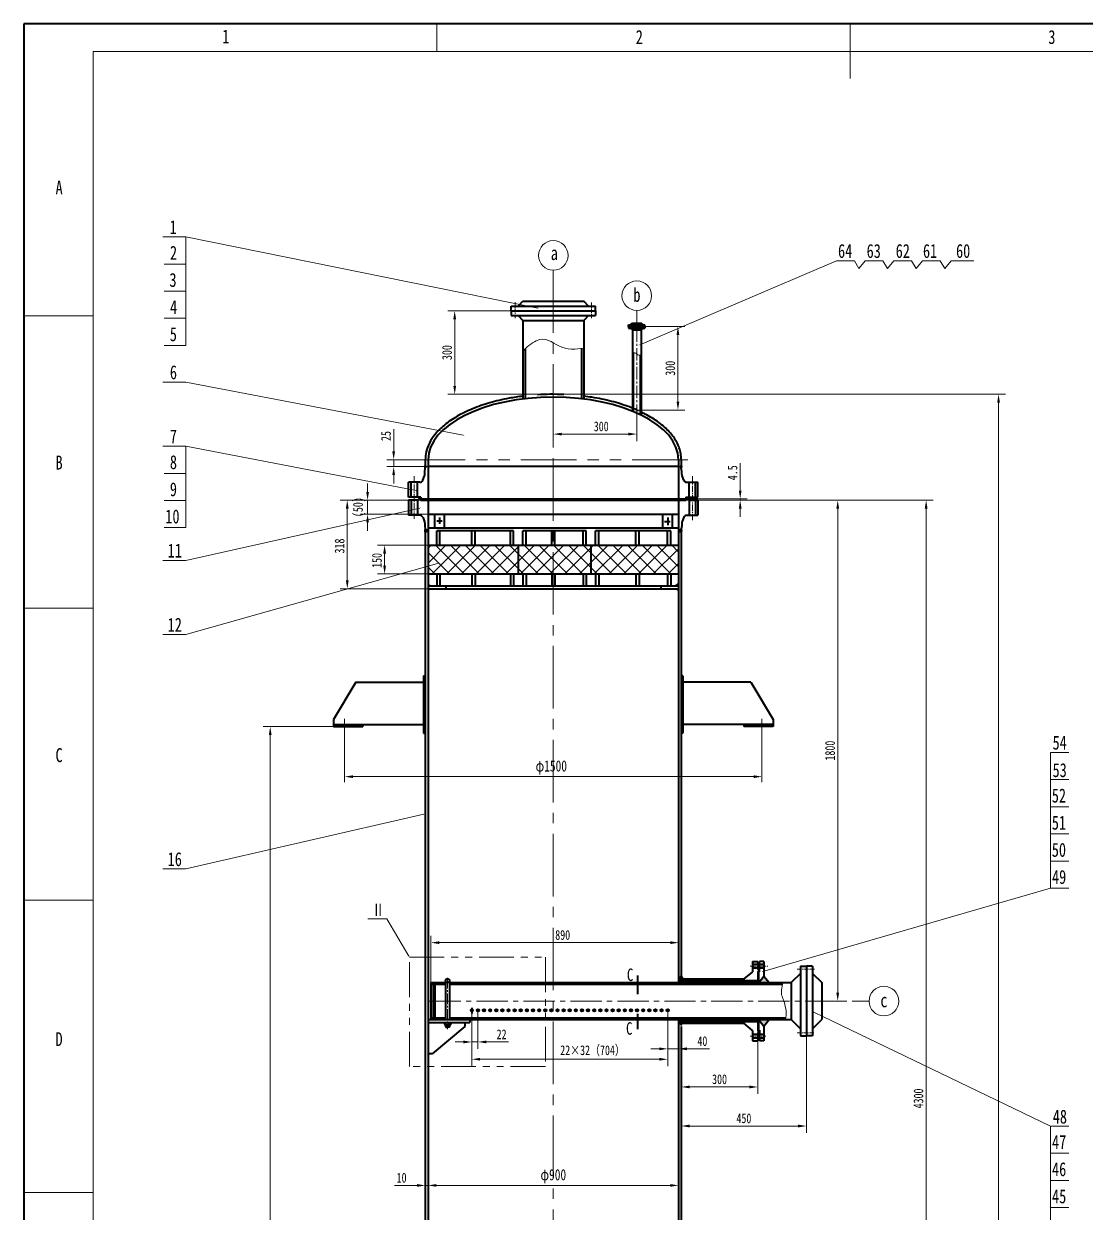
# Model space of a CAD drawing. Header units: millimetres. Extents: x -55641 to 52612, y -23263 to -5715.
# Drawn here: x 49301.5 to 49683, y -6142 to -5714.9 of the extents above; entities that cross this region are included whole.
import ezdxf

# ---------------------------------------------------------------- set-up
doc = ezdxf.new("R2010")
doc.units = ezdxf.units.MM
doc.header["$MEASUREMENT"] = 0
doc.linetypes.add('CENTER2', pattern=[1.125, 0.75, -0.125, 0.125, -0.125])
doc.linetypes.add('PHANTOMX2', pattern=[5, 2.5, -0.5, 0.5, -0.5, 0.5, -0.5])
for name, color, linetype, lineweight in [('中心线', 3, 'CENTER2', 18), ('双点划线', 3, 'PHANTOMX2', 18), ('图层1', 1, 'Continuous', 20), ('抛面线', 1, 'Continuous', 18), ('标注尺寸线', 1, 'Continuous', 18), ('粗实线', 7, 'Continuous', 35), ('细实线', 1, 'Continuous', 18)]:
    doc.layers.add(name, color=color, linetype=linetype, lineweight=lineweight)
doc.styles.add('模板字体', font='SIMFANG.TTF', dxfattribs={"width": 0.75})

msp = doc.modelspace()

# ---------------------------------------------------------------- hatches: boundary and pattern name
at = {"layer": '抛面线'}
for points in [[(49445.79, -5874.66), (49446.59, -5874.2), (49446.79, -5874.2), (49446.79, -5874), (49446.59, -5874), (49445.79, -5873.54, 0.295597)], [(49537.79, -5874.66), (49536.99, -5874.2), (49536.79, -5874.2), (49536.79, -5874), (49536.99, -5874), (49537.79, -5873.54, -0.295597)], [(49445.79, -5896.59), (49446.59, -5897.05), (49446.79, -5897.05), (49446.79, -5897.25), (49446.59, -5897.25), (49445.79, -5897.71, -0.295597)], [(49537.79, -5896.59), (49536.99, -5897.05), (49536.79, -5897.05), (49536.79, -5897.25), (49536.99, -5897.25), (49537.79, -5897.71, 0.295597)], [(49537.79, -6057.05), (49536.99, -6058), (49536.79, -6058), (49536.79, -6058.2), (49538.47, -6058.2)], [(49537.79, -6075.25), (49536.99, -6074.3), (49536.79, -6074.3), (49536.79, -6074.1), (49538.47, -6074.1)]]:
    msp.add_hatch(color=7, dxfattribs=at).paths.add_polyline_path(points)
h = msp.add_hatch(color=7, dxfattribs=at)
h.paths.add_polyline_path([(49446.79, -5917.95), (49446.79, -5918.52), (49447.64, -5917.95)])
h.paths.add_polyline_path([(49446.79, -5916.34), (49446.79, -5916.95), (49447.72, -5916.95)])
h = msp.add_hatch(color=7, dxfattribs=at)
h.paths.add_polyline_path([(49536.79, -5917.95), (49535.41, -5917.95), (49536.79, -5918.76)])
h.paths.add_polyline_path([(49535.46, -5916.95), (49536.79, -5916.95), (49536.79, -5915.91)])
h = msp.add_hatch(color=7, dxfattribs=at)
h.paths.add_polyline_path([(49448.59, -6060.1), (49448.2, -6060.1), (49448.59, -6060.54)])
h.paths.add_polyline_path([(49448.59, -6071.71), (49448.2, -6072.2), (49448.59, -6072.2)])
h = msp.add_hatch(color=7, dxfattribs=at)
h.paths.add_polyline_path([(49567.5, -6057.19), (49565.73, -6059.3), (49565.53, -6059.3), (49565.53, -6059.5), (49569.39, -6059.5)])
h.paths.add_polyline_path([(49569.39, -6072.8), (49565.53, -6072.8), (49565.53, -6073), (49565.73, -6073), (49567.5, -6075.11)])

# ---------------------------------------------------------------- linework, layer by layer
at = {"layer": '中心线', "color": 7, "ltscale": 30}
msp.add_line((49491.79, -5803.52), (49491.79, -7039.49), dxfattribs=at)
at = {"layer": '中心线', "color": 7, "ltscale": 2}
for p, q in [((49478.07, -5814.98), (49478.07, -5820.7)), ((49505.51, -5815.13), (49505.51, -5820.7)), ((49579.47, -6054.7), (49585.77, -6054.7)), ((49562.55, -6078.73), (49568.21, -6078.73)), ((49579.47, -6077.6), (49585.66, -6077.6))]:
    msp.add_line(p, q, dxfattribs=at)
at = {"layer": '中心线', "color": 7, "ltscale": 6}
msp.add_line((49521.79, -5817.97), (49521.79, -5857.67), dxfattribs=at)
at = {"layer": '中心线', "color": 7}
for p, q in [((49519.25, -5822.95), (49519.25, -5824.5)), ((49524.33, -5822.93), (49524.33, -5824.5)), ((49416.79, -5964.69), (49416.79, -5968.85)), ((49416.79, -5965.18), (49416.79, -5968.68)), ((49566.79, -5964.69), (49566.79, -5968.85)), ((49566.79, -5965.18), (49566.79, -5968.68))]:
    msp.add_line(p, q, dxfattribs=at)
at = {"layer": '中心线', "color": 7, "ltscale": 3}
for p, q in [((49441.79, -5892.83), (49441.79, -5877.51)), ((49541.79, -5893.31), (49541.79, -5877.51)), ((49562.55, -6053.57), (49569.13, -6053.57))]:
    msp.add_line(p, q, dxfattribs=at)
at = {"layer": '中心线', "color": 7, "ltscale": 5}
msp.add_line((49453.79, -6057.83), (49453.79, -6076.27), dxfattribs=at)
at = {"layer": '中心线', "color": 7, "ltscale": 15}
for p, q in [((49447.32, -6066.15), (49605.29, -6066.15)), ((49462.49, -6068.91), (49462.49, -6070.11)), ((49464.69, -6068.91), (49464.69, -6070.11)), ((49466.89, -6068.91), (49466.89, -6070.11)), ((49469.09, -6068.91), (49469.09, -6070.11)), ((49471.29, -6068.91), (49471.29, -6070.11)), ((49473.49, -6068.91), (49473.49, -6070.11)), ((49475.69, -6068.91), (49475.69, -6070.11)), ((49477.89, -6068.91), (49477.89, -6070.11)), ((49480.09, -6068.91), (49480.09, -6070.11)), ((49482.29, -6068.91), (49482.29, -6070.11)), ((49484.49, -6068.91), (49484.49, -6070.11)), ((49486.69, -6068.91), (49486.69, -6070.11)), ((49488.89, -6068.91), (49488.89, -6070.11)), ((49491.09, -6068.91), (49491.09, -6070.11)), ((49493.29, -6068.91), (49493.29, -6070.11)), ((49495.49, -6068.91), (49495.49, -6070.11)), ((49497.69, -6068.91), (49497.69, -6070.11)), ((49499.89, -6068.91), (49499.89, -6070.11)), ((49502.09, -6068.91), (49502.09, -6070.11)), ((49504.29, -6068.91), (49504.29, -6070.11)), ((49506.49, -6068.91), (49506.49, -6070.11)), ((49508.69, -6068.91), (49508.69, -6070.11)), ((49510.89, -6068.91), (49510.89, -6070.11)), ((49513.09, -6068.91), (49513.09, -6070.11)), ((49515.29, -6068.91), (49515.29, -6070.11)), ((49517.49, -6068.91), (49517.49, -6070.11)), ((49519.69, -6068.91), (49519.69, -6070.11)), ((49521.89, -6068.91), (49521.89, -6070.11)), ((49524.09, -6068.91), (49524.09, -6070.11)), ((49526.29, -6068.91), (49526.29, -6070.11)), ((49528.49, -6068.91), (49528.49, -6070.11)), ((49530.69, -6068.91), (49530.69, -6070.11)), ((49532.89, -6068.91), (49532.89, -6070.11)), ((49461.91, -6069.51), (49463.1, -6069.51)), ((49464.11, -6069.51), (49465.3, -6069.51)), ((49466.31, -6069.51), (49467.5, -6069.51)), ((49468.51, -6069.51), (49469.7, -6069.51)), ((49470.71, -6069.51), (49471.9, -6069.51)), ((49472.91, -6069.51), (49474.1, -6069.51)), ((49475.11, -6069.51), (49476.3, -6069.51)), ((49477.31, -6069.51), (49478.5, -6069.51)), ((49479.51, -6069.51), (49480.7, -6069.51)), ((49481.71, -6069.51), (49482.9, -6069.51)), ((49483.91, -6069.51), (49485.1, -6069.51)), ((49486.11, -6069.51), (49487.3, -6069.51)), ((49488.31, -6069.51), (49489.5, -6069.51)), ((49490.51, -6069.51), (49491.7, -6069.51)), ((49492.71, -6069.51), (49493.9, -6069.51)), ((49494.91, -6069.51), (49496.1, -6069.51)), ((49497.11, -6069.51), (49498.3, -6069.51)), ((49499.31, -6069.51), (49500.5, -6069.51)), ((49501.51, -6069.51), (49502.7, -6069.51)), ((49503.71, -6069.51), (49504.9, -6069.51)), ((49505.91, -6069.51), (49507.1, -6069.51)), ((49508.11, -6069.51), (49509.3, -6069.51)), ((49510.31, -6069.51), (49511.5, -6069.51)), ((49512.51, -6069.51), (49513.7, -6069.51)), ((49514.71, -6069.51), (49515.9, -6069.51)), ((49516.91, -6069.51), (49518.1, -6069.51)), ((49519.11, -6069.51), (49520.3, -6069.51)), ((49521.31, -6069.51), (49522.5, -6069.51)), ((49523.51, -6069.51), (49524.7, -6069.51)), ((49525.71, -6069.51), (49526.9, -6069.51)), ((49527.91, -6069.51), (49529.1, -6069.51)), ((49530.11, -6069.51), (49531.3, -6069.51)), ((49532.31, -6069.51), (49533.5, -6069.51))]:
    msp.add_line(p, q, dxfattribs=at)
at = {"layer": '双点划线', "color": 7, "ltscale": 8}
msp.add_line((49540.13, -5871.6), (49442.75, -5871.6), dxfattribs=at)
at = {"layer": '双点划线', "color": 7, "ltscale": 5}
for p, q in [((49440.1, -6050.41), (49488.94, -6050.41)), ((49440.1, -6089.7), (49440.1, -6050.41)), ((49488.94, -6050.41), (49488.94, -6089.7)), ((49488.94, -6089.7), (49440.1, -6089.7))]:
    msp.add_line(p, q, dxfattribs=at)
at = {"layer": '抛面线', "color": 7, "ltscale": 5}
for p, q in [((49600, -5800.09), (49593.62, -5800.09)), ((49601.62, -5802.91), (49600, -5800.09)), ((49603.9, -5800.09), (49601.62, -5802.91)), ((49610.28, -5800.09), (49603.9, -5800.09)), ((49611.9, -5802.91), (49610.28, -5800.09)), ((49614.19, -5800.09), (49611.9, -5802.91)), ((49620.57, -5800.09), (49614.19, -5800.09)), ((49622.19, -5802.91), (49620.57, -5800.09)), ((49624.47, -5800.09), (49622.19, -5802.91)), ((49630.85, -5800.09), (49624.47, -5800.09)), ((49632.47, -5802.91), (49630.85, -5800.09)), ((49634.76, -5800.09), (49632.47, -5802.91)), ((49634.76, -5800.09), (49642.95, -5800.09)), ((49434.41, -5868.6), (49434.41, -5860.59)), ((49446.79, -5871.6), (49431.91, -5871.6)), ((49434.41, -5874.1), (49434.41, -5871.6)), ((49446.79, -5874.1), (49431.91, -5874.1)), ((49425.04, -5883.15), (49425.04, -5880.15)), ((49434.41, -5877.1), (49434.41, -5880.1)), ((49446.79, -5886.15), (49422.54, -5886.15)), ((49425.04, -5886.15), (49425.04, -5891.15)), ((49446.79, -5891.15), (49422.54, -5891.15)), ((49425.04, -5894.15), (49425.04, -5897.15)), ((49446.79, -5902.33), (49428.65, -5902.33)), ((49431.15, -5909.65), (49431.15, -5905.33)), ((49446.79, -5912.65), (49428.65, -5912.65)), ((49412.82, -5967.5), (49387.54, -5967.5)), ((49390.04, -6764.5), (49390.04, -5970.5)), ((49447.79, -6059.5), (49447.79, -6042.66)), ((49536.79, -6059.5), (49536.79, -6042.66)), ((49533.79, -6045.16), (49450.79, -6045.16)), ((49462.49, -6070.11), (49462.49, -6089.56)), ((49462.49, -6070.61), (49462.49, -6083.34)), ((49464.69, -6070.11), (49464.69, -6083.34)), ((49532.89, -6070.11), (49532.89, -6085.81)), ((49532.89, -6070.11), (49532.89, -6089.56)), ((49536.79, -6072.8), (49536.79, -6085.81)), ((49565.29, -6076.57), (49565.29, -6099.51)), ((49459.49, -6080.84), (49456.49, -6080.84)), ((49462.49, -6080.84), (49464.69, -6080.84)), ((49467.69, -6080.84), (49475.71, -6080.84)), ((49537.79, -6079.3), (49537.79, -6099.51)), ((49529.89, -6083.31), (49526.89, -6083.31)), ((49532.89, -6083.31), (49536.79, -6083.31)), ((49539.79, -6083.31), (49547.94, -6083.31)), ((49529.89, -6087.06), (49465.49, -6087.06)), ((49540.79, -6097.01), (49562.29, -6097.01))]:
    msp.add_line(p, q, dxfattribs=at)
at = {"layer": '抛面线', "color": 7, "ltscale": 2}
for p, q in [((49491.79, -5818.1), (49453.85, -5818.1)), ((49456.35, -5821.1), (49456.35, -5845.1)), ((49521.79, -5823.73), (49539.08, -5823.73)), ((49536.58, -5826.73), (49536.58, -5850.74)), ((49491.79, -5848.1), (49453.85, -5848.1)), ((49491.79, -5848.1), (49654.32, -5848.1)), ((49651.82, -7000.95), (49651.82, -5851.1)), ((49521.79, -5853.74), (49539.08, -5853.74)), ((49491.79, -5856.29), (49491.79, -5864.9)), ((49521.79, -5856.29), (49521.79, -5864.9)), ((49518.79, -5862.4), (49494.79, -5862.4)), ((49558.96, -5882.7), (49558.96, -5872.86)), ((49444.04, -5886.15), (49415.23, -5886.15)), ((49417.73, -5889.15), (49417.73, -5914.95)), ((49539.49, -5885.7), (49561.46, -5885.7)), ((49539.49, -5886.15), (49561.46, -5886.15)), ((49539.54, -5886.15), (49596.51, -5886.15)), ((49539.54, -5886.15), (49628.29, -5886.15)), ((49558.96, -5886.15), (49558.96, -5885.7)), ((49558.96, -5889.15), (49558.96, -5892.15)), ((49594.01, -5889.15), (49594.01, -6063.15)), ((49625.79, -6313.15), (49625.79, -5889.15)), ((49446.79, -5917.95), (49415.23, -5917.95)), ((49416.79, -5967.5), (49416.79, -5987.5)), ((49566.79, -5967.5), (49566.79, -5987.5)), ((49419.79, -5985.5), (49563.79, -5985.5)), ((49584.99, -6066.15), (49596.51, -6066.15)), ((49537.79, -6079.3), (49537.79, -6113.55)), ((49582.79, -6078.65), (49582.79, -6113.55)), ((49540.79, -6111.05), (49579.79, -6111.05)), ((49442.79, -6132.4), (49434.74, -6132.4)), ((49445.79, -6132.4), (49445.79, -6129.9)), ((49446.79, -6132.4), (49445.79, -6132.4)), ((49446.79, -6132.4), (49446.79, -6129.9)), ((49446.79, -6132.4), (49446.79, -6130.4)), ((49449.79, -6132.4), (49452.79, -6132.4)), ((49449.79, -6132.4), (49533.79, -6132.4)), ((49536.79, -6132.4), (49536.79, -6130.4))]:
    msp.add_line(p, q, dxfattribs=at)
at = {"layer": '抛面线', "color": 7}
for p, q in [((49446.79, -5903.44), (49447.89, -5902.33)), ((49446.79, -5908.74), (49453.2, -5902.33)), ((49448.19, -5912.65), (49458.5, -5902.33)), ((49459.8, -5912.65), (49449.49, -5902.33)), ((49453.49, -5912.65), (49463.8, -5902.33)), ((49465.11, -5912.65), (49454.79, -5902.33)), ((49458.79, -5912.65), (49469.11, -5902.33)), ((49470.41, -5912.65), (49460.09, -5902.33)), ((49464.1, -5912.65), (49474.41, -5902.33)), ((49475.71, -5912.65), (49465.4, -5902.33)), ((49479.1, -5910.74), (49470.7, -5902.33)), ((49479.1, -5905.43), (49476, -5902.33)), ((49479.1, -5902.94), (49479.71, -5902.33)), ((49479.1, -5908.24), (49485.02, -5902.33)), ((49480.01, -5912.65), (49490.32, -5902.33)), ((49491.62, -5912.65), (49481.31, -5902.33)), ((49491.79, -5907.51), (49486.61, -5902.33)), ((49491.79, -5906.17), (49495.62, -5902.33)), ((49491.79, -5911.47), (49500.93, -5902.33)), ((49502.23, -5912.65), (49491.91, -5902.33)), ((49505.27, -5910.38), (49497.22, -5902.33)), ((49505.27, -5905.08), (49502.52, -5902.33)), ((49505.27, -5903.3), (49506.23, -5902.33)), ((49505.27, -5908.6), (49511.53, -5902.33)), ((49506.52, -5912.65), (49516.84, -5902.33)), ((49518.14, -5912.65), (49507.82, -5902.33)), ((49511.83, -5912.65), (49522.14, -5902.33)), ((49523.44, -5912.65), (49513.13, -5902.33)), ((49517.13, -5912.65), (49527.44, -5902.33)), ((49528.75, -5912.65), (49518.43, -5902.33)), ((49522.43, -5912.65), (49532.75, -5902.33)), ((49534.05, -5912.65), (49523.73, -5902.33)), ((49536.79, -5910.08), (49529.04, -5902.33)), ((49536.79, -5904.78), (49534.34, -5902.33)), ((49454.5, -5912.65), (49446.79, -5904.93)), ((49469.4, -5912.65), (49479.1, -5902.94)), ((49486.32, -5912.65), (49479.1, -5905.43)), ((49485.31, -5912.65), (49491.79, -5906.17)), ((49495.92, -5912.65), (49505.27, -5903.3)), ((49512.84, -5912.65), (49505.27, -5905.08)), ((49527.73, -5912.65), (49536.79, -5903.6)), ((49449.2, -5912.65), (49446.79, -5910.24)), ((49474.7, -5912.65), (49479.1, -5908.24)), ((49481.02, -5912.65), (49479.1, -5910.74)), ((49496.93, -5912.65), (49491.79, -5907.51)), ((49501.22, -5912.65), (49505.27, -5908.6)), ((49507.53, -5912.65), (49505.27, -5910.38)), ((49533.04, -5912.65), (49536.79, -5908.9)), ((49490.61, -5912.65), (49491.79, -5911.47)), ((49447.72, -5916.95), (49446.79, -5916.34)), ((49447.64, -5917.95), (49446.79, -5918.52)), ((49535.41, -5917.95), (49536.79, -5918.76)), ((49535.46, -5916.95), (49536.79, -5915.91)), ((49565.29, -6055.76), (49565.43, -6055.62)), ((49565.53, -6055.85), (49565.29, -6055.62)), ((49565.29, -6055.94), (49565.53, -6055.69)), ((49565.53, -6056.03), (49565.29, -6055.78)), ((49565.29, -6056.11), (49565.53, -6055.87)), ((49565.53, -6056.21), (49565.29, -6055.96)), ((49565.29, -6056.29), (49565.53, -6056.04)), ((49565.53, -6056.39), (49565.29, -6056.14)), ((49565.53, -6055.68), (49565.47, -6055.62)), ((49448.2, -6060.1), (49448.59, -6060.54)), ((49565.29, -6056.47), (49565.53, -6056.22)), ((49565.53, -6056.56), (49565.29, -6056.31)), ((49565.29, -6056.65), (49565.53, -6056.4)), ((49565.53, -6056.74), (49565.29, -6056.49)), ((49565.29, -6056.82), (49565.53, -6056.57)), ((49565.53, -6056.92), (49565.29, -6056.67)), ((49565.29, -6057), (49565.53, -6056.75)), ((49565.53, -6057.09), (49565.29, -6056.84)), ((49565.4, -6057.14), (49565.29, -6057.02)), ((49565.33, -6057.14), (49565.53, -6056.93)), ((49565.5, -6057.14), (49565.53, -6057.1)), ((49448.59, -6071.71), (49448.2, -6072.2)), ((49453.18, -6075.52), (49453.18, -6074.71)), ((49454.39, -6075.52), (49454.39, -6074.71)), ((49565.29, -6075.21), (49565.33, -6075.16)), ((49565.29, -6075.38), (49565.51, -6075.16)), ((49565.53, -6075.48), (49565.29, -6075.23)), ((49565.29, -6075.56), (49565.53, -6075.31)), ((49565.53, -6075.65), (49565.29, -6075.41)), ((49565.29, -6075.74), (49565.53, -6075.49)), ((49565.53, -6075.83), (49565.29, -6075.58)), ((49565.29, -6075.91), (49565.53, -6075.67)), ((49565.53, -6076.01), (49565.29, -6075.76)), ((49565.29, -6076.09), (49565.53, -6075.84)), ((49565.53, -6076.18), (49565.29, -6075.94)), ((49565.29, -6076.27), (49565.53, -6076.02)), ((49565.53, -6076.36), (49565.29, -6076.11)), ((49565.29, -6076.44), (49565.53, -6076.2)), ((49565.53, -6076.54), (49565.29, -6076.29)), ((49565.29, -6076.62), (49565.53, -6076.37)), ((49565.5, -6076.68), (49565.29, -6076.47)), ((49565.32, -6076.68), (49565.29, -6076.64)), ((49565.53, -6075.3), (49565.4, -6075.16)), ((49565.4, -6076.68), (49565.53, -6076.55))]:
    msp.add_line(p, q, dxfattribs=at)
at = {"layer": '抛面线', "color": 7, "ltscale": 5}
for points in [[(49522.86, -5830.29), (49593.62, -5800.09)], [(49567.1, -6055.56), (49670.47, -6025.59)]]:
    msp.add_lwpolyline(points, dxfattribs=at)
at = {"layer": '抛面线', "color": 7}
for points, knots in [([(49480.84, -5832.56), (49481.88, -5831.35), (49488.3, -5826.18), (49493.22, -5831.88), (49500.09, -5832.14), (49502.74, -5831.46)], [29.951783, 29.951783, 29.951783, 29.951783, 69.839057, 153.226871, 241.116401, 241.116401, 241.116401, 241.116401]), ([(49520.19, -5833.39), (49520.49, -5833.23), (49521.28, -5832.95), (49521.85, -5834.09), (49522.78, -5834.1), (49523.39, -5834.03)], [13.23916, 13.23916, 13.23916, 13.23916, 19.490465, 28.966021, 45.550579, 45.550579, 45.550579, 45.550579]), ([(49574.36, -6059.5), (49574.12, -6060.3), (49573.29, -6063.84), (49574.66, -6065.35), (49575.41, -6069.4), (49575.67, -6070.56), (49575.26, -6072.8)], [23.560396, 23.560396, 23.560396, 23.560396, 39.668305, 81.268562, 106.112999, 148.443414, 148.443414, 148.443414, 148.443414])]:
    msp.add_open_spline(points, degree=3, knots=knots, dxfattribs=at)
at = {"layer": '抛面线', "color": 7, "ltscale": 2}
for points in [[(49455.85, -5821.1), (49456.85, -5821.1), (49456.35, -5818.1)], [(49536.08, -5826.73), (49537.08, -5826.73), (49536.58, -5823.73)], [(49455.85, -5845.1), (49456.85, -5845.1), (49456.35, -5848.1)], [(49536.08, -5850.74), (49537.08, -5850.74), (49536.58, -5853.74)], [(49651.32, -5851.1), (49652.32, -5851.1), (49651.82, -5848.1)], [(49494.79, -5861.9), (49494.79, -5862.9), (49491.79, -5862.4)], [(49518.79, -5861.9), (49518.79, -5862.9), (49521.79, -5862.4)], [(49558.46, -5882.7), (49559.46, -5882.7), (49558.96, -5885.7)], [(49417.23, -5889.15), (49418.23, -5889.15), (49417.73, -5886.15)], [(49558.46, -5889.15), (49559.46, -5889.15), (49558.96, -5886.15)], [(49593.51, -5889.15), (49594.51, -5889.15), (49594.01, -5886.15)], [(49625.29, -5889.15), (49626.29, -5889.15), (49625.79, -5886.15)], [(49417.23, -5914.95), (49418.23, -5914.95), (49417.73, -5917.95)], [(49419.79, -5985), (49419.79, -5986), (49416.79, -5985.5)], [(49563.79, -5985), (49563.79, -5986), (49566.79, -5985.5)], [(49593.51, -6063.15), (49594.51, -6063.15), (49594.01, -6066.15)], [(49540.79, -6110.55), (49540.79, -6111.55), (49537.79, -6111.05)], [(49579.79, -6110.55), (49579.79, -6111.55), (49582.79, -6111.05)], [(49442.79, -6131.9), (49442.79, -6132.9), (49445.79, -6132.4)], [(49449.79, -6131.9), (49449.79, -6132.9), (49446.79, -6132.4)], [(49449.79, -6131.9), (49449.79, -6132.9), (49446.79, -6132.4)], [(49533.79, -6131.9), (49533.79, -6132.9), (49536.79, -6132.4)]]:
    msp.add_solid(points, dxfattribs=at)
at = {"layer": '抛面线', "color": 7, "ltscale": 5}
for points in [[(49522.89, -5830.37), (49522.4, -5830.49), (49522.83, -5830.21)], [(49433.91, -5868.6), (49434.91, -5868.6), (49434.41, -5871.6)], [(49433.91, -5877.1), (49434.91, -5877.1), (49434.41, -5874.1)], [(49424.54, -5883.15), (49425.54, -5883.15), (49425.04, -5886.15)], [(49424.54, -5894.15), (49425.54, -5894.15), (49425.04, -5891.15)], [(49430.65, -5905.33), (49431.65, -5905.33), (49431.15, -5902.33)], [(49430.65, -5909.65), (49431.65, -5909.65), (49431.15, -5912.65)], [(49389.54, -5970.5), (49390.54, -5970.5), (49390.04, -5967.5)], [(49450.79, -6044.66), (49450.79, -6045.66), (49447.79, -6045.16)], [(49533.79, -6044.66), (49533.79, -6045.66), (49536.79, -6045.16)], [(49567.12, -6055.64), (49566.62, -6055.7), (49567.08, -6055.48)], [(49459.49, -6080.34), (49459.49, -6081.34), (49462.49, -6080.84)], [(49467.69, -6080.34), (49467.69, -6081.34), (49464.69, -6080.84)], [(49529.89, -6082.81), (49529.89, -6083.81), (49532.89, -6083.31)], [(49539.79, -6082.81), (49539.79, -6083.81), (49536.79, -6083.31)], [(49465.49, -6086.56), (49465.49, -6087.56), (49462.49, -6087.06)], [(49529.89, -6086.56), (49529.89, -6087.56), (49532.89, -6087.06)], [(49540.79, -6096.51), (49540.79, -6097.51), (49537.79, -6097.01)], [(49562.29, -6096.51), (49562.29, -6097.51), (49565.29, -6097.01)]]:
    msp.add_solid(points, dxfattribs=at)
at = {"layer": '标注尺寸线', "color": 7}
for p, q in [((49359.74, -5791.52), (49359.74, -5801.28)), ((49359.74, -5801.28), (49351.94, -5801.28)), ((49359.74, -5801.28), (49359.74, -5811.03)), ((49359.74, -5811.03), (49351.94, -5811.03)), ((49359.74, -5811.03), (49359.74, -5820.78)), ((49359.74, -5820.78), (49351.94, -5820.78)), ((49359.74, -5820.78), (49359.74, -5830.53)), ((49359.74, -5830.53), (49351.94, -5830.53)), ((49359.74, -5866.76), (49359.74, -5876.51)), ((49359.74, -5876.51), (49351.94, -5876.51)), ((49359.74, -5876.51), (49359.74, -5886.27)), ((49359.74, -5886.27), (49351.94, -5886.27)), ((49359.74, -5886.27), (49359.74, -5896.02)), ((49359.74, -5896.02), (49351.94, -5896.02)), ((49670.47, -5976.82), (49670.47, -5986.57)), ((49677.03, -5976.82), (49670.47, -5976.82)), ((49677.03, -5986.57), (49670.47, -5986.57)), ((49670.47, -5986.57), (49670.47, -5996.33)), ((49677.03, -5996.33), (49670.47, -5996.33)), ((49670.47, -5996.33), (49670.47, -6006.08)), ((49677.03, -6006.08), (49670.47, -6006.08)), ((49670.47, -6006.08), (49670.47, -6015.83)), ((49677.03, -6015.83), (49670.47, -6015.83)), ((49670.47, -6015.83), (49670.47, -6025.59)), ((49677.03, -6025.59), (49670.47, -6025.59)), ((49670.47, -6111.09), (49670.47, -6120.85)), ((49677.03, -6120.85), (49670.47, -6120.85)), ((49670.47, -6120.85), (49670.47, -6130.6)), ((49677.03, -6130.6), (49670.47, -6130.6)), ((49670.47, -6130.6), (49670.47, -6140.35)), ((49670.47, -6140.35), (49670.47, -6150.1)), ((49677.03, -6140.35), (49670.47, -6140.35))]:
    msp.add_line(p, q, dxfattribs=at)
for points in [[(49486.25, -5817.13), (49359.74, -5791.52), (49351.48, -5791.52)], [(49459.34, -5862.82), (49359.74, -5843.68), (49351.48, -5843.68)], [(49442.45, -5882.65), (49359.74, -5866.76), (49351.48, -5866.76)], [(49443.76, -5888.96), (49359.74, -5907.77), (49351.48, -5907.77)], [(49450.16, -5908.93), (49359.74, -5934.42), (49351.48, -5934.42)], [(49445.3, -5998.99), (49359.74, -6018.65), (49351.48, -6018.65)], [(49585.44, -6070.16), (49670.47, -6111.09), (49677.03, -6111.09)]]:
    msp.add_lwpolyline(points, dxfattribs=at)
at = {"layer": '标注尺寸线', "color": 7, "ltscale": 15}
msp.add_lwpolyline([(49439.85, -6049.97), (49431.99, -6036.58), (49425.11, -6036.58)], dxfattribs=at)
at = {"layer": '标注尺寸线', "color": 7}
for centre in [(49491.79, -5798.2), (49521.79, -5812.66), (49610.6, -6066.15)]:
    msp.add_circle(centre, 5.32, dxfattribs=at)
for points in [[(49486.27, -5817.04), (49486.74, -5817.22), (49486.24, -5817.21)], [(49459.36, -5862.74), (49459.83, -5862.92), (49459.33, -5862.9)], [(49442.46, -5882.57), (49442.94, -5882.75), (49442.43, -5882.74)], [(49443.75, -5888.88), (49444.25, -5888.85), (49443.78, -5889.04)], [(49450.14, -5908.85), (49450.64, -5908.79), (49450.18, -5909.01)], [(49445.28, -5998.91), (49445.79, -5998.88), (49445.32, -5999.07)], [(49585.4, -6070.24), (49584.99, -6069.94), (49585.47, -6070.09)]]:
    msp.add_solid(points, dxfattribs=at)
at = {"layer": '标注尺寸线', "color": 7, "ltscale": 15}
msp.add_solid([(49439.92, -6049.93), (49440.1, -6050.41), (49439.78, -6050.02)], dxfattribs=at)
at = {"layer": '粗实线', "color": 7}
for p, q in [((49301.46, -5714.94), (49301.46, -6555.94)), ((49895.46, -5714.94), (49301.46, -5714.94)), ((49476.65, -5816.39), (49506.92, -5816.39)), ((49476.65, -5818.1), (49476.65, -5816.39)), ((49479.13, -5816.39), (49480.84, -5814.59)), ((49480.84, -5814.59), (49502.74, -5814.59)), ((49504.44, -5816.39), (49502.74, -5814.59)), ((49506.92, -5818.1), (49506.92, -5816.39)), ((49476.65, -5818.1), (49506.92, -5818.1)), ((49476.65, -5818.1), (49476.65, -5819.8)), ((49476.65, -5818.1), (49506.92, -5818.1)), ((49476.65, -5819.8), (49506.92, -5819.8)), ((49479.13, -5819.8), (49480.84, -5821.6)), ((49504.44, -5819.8), (49502.74, -5821.6)), ((49506.92, -5818.1), (49506.92, -5819.8)), ((49480.84, -5821.6), (49502.74, -5821.6)), ((49480.84, -5821.6), (49480.84, -5849.77)), ((49502.74, -5821.6), (49502.74, -5849.77)), ((49518.85, -5823.73), (49518.85, -5823.18)), ((49518.85, -5823.18), (49524.73, -5823.18)), ((49518.85, -5823.73), (49524.73, -5823.73)), ((49518.85, -5823.73), (49518.85, -5824.29)), ((49518.85, -5823.73), (49524.73, -5823.73)), ((49518.85, -5824.29), (49524.73, -5824.29)), ((49519.5, -5823.18), (49520.19, -5822.52)), ((49519.5, -5824.29), (49520.19, -5824.95)), ((49520.19, -5822.52), (49523.39, -5822.52)), ((49520.19, -5824.95), (49520.19, -5854.15)), ((49520.19, -5824.95), (49523.39, -5824.95)), ((49524.07, -5823.18), (49523.39, -5822.52)), ((49524.07, -5824.29), (49523.39, -5824.95)), ((49523.39, -5824.95), (49523.39, -5855.58)), ((49524.73, -5823.73), (49524.73, -5823.18)), ((49524.73, -5823.73), (49524.73, -5824.29)), ((49481.64, -5831.73), (49481.64, -5849.77)), ((49501.94, -5831.63), (49501.94, -5849.77)), ((49520.54, -5833.23), (49520.54, -5854.29)), ((49523.04, -5834.06), (49523.04, -5855.41)), ((49445.79, -5871.6), (49445.79, -5873.54)), ((49446.79, -5871.6), (49446.79, -5885.7)), ((49536.79, -5871.6), (49536.79, -5885.7)), ((49537.79, -5871.6), (49537.79, -5873.54)), ((49445.59, -5875.88), (49445.79, -5874.66)), ((49445.59, -5876.97), (49445.59, -5875.88)), ((49536.79, -5874.1), (49446.79, -5874.1)), ((49537.99, -5875.88), (49537.79, -5874.66)), ((49537.99, -5876.97), (49537.99, -5875.88)), ((49439.79, -5885.1), (49439.79, -5879.7)), ((49443.77, -5879.7), (49439.79, -5879.7)), ((49440.64, -5885.1), (49440.64, -5879.7)), ((49442.94, -5885.1), (49442.94, -5879.7)), ((49444.89, -5878.94), (49445.5, -5877.41)), ((49538.68, -5878.94), (49538.07, -5877.41)), ((49539.8, -5879.7), (49543.79, -5879.7)), ((49540.64, -5885.1), (49540.64, -5879.7)), ((49542.94, -5885.1), (49542.94, -5879.7)), ((49543.79, -5885.1), (49543.79, -5879.7)), ((49442.94, -5885.1), (49439.79, -5885.1)), ((49444.19, -5885.1), (49442.94, -5885.1)), ((49444.19, -5885.1), (49444.19, -5885.7)), ((49539.39, -5885.1), (49539.39, -5885.7)), ((49539.39, -5885.1), (49540.64, -5885.1)), ((49540.64, -5885.1), (49543.79, -5885.1)), ((49439.79, -5886.15), (49439.79, -5891.55)), ((49442.94, -5886.15), (49439.79, -5886.15)), ((49440.64, -5886.15), (49440.64, -5891.55)), ((49443.54, -5885.55), (49442.94, -5886.15)), ((49442.94, -5886.15), (49442.94, -5891.55)), ((49444.04, -5885.55), (49443.54, -5885.55)), ((49444.04, -5885.55), (49444.04, -5886.15)), ((49444.04, -5886.15), (49539.54, -5886.15)), ((49444.09, -5885.7), (49539.49, -5885.7)), ((49444.09, -5885.7), (49444.09, -5886.15)), ((49444.09, -5885.7), (49444.09, -5886.15)), ((49444.09, -5886.15), (49539.49, -5886.15)), ((49445.69, -5885.7), (49445.69, -5886.15)), ((49445.69, -5885.7), (49445.69, -5886.15)), ((49446.79, -5886.15), (49446.79, -6316.15)), ((49536.79, -5886.15), (49536.79, -6059.5)), ((49537.89, -5885.7), (49537.89, -5886.15)), ((49539.49, -5885.7), (49539.49, -5886.15)), ((49539.54, -5885.55), (49540.04, -5885.55)), ((49539.54, -5885.55), (49539.54, -5886.15)), ((49540.04, -5885.55), (49540.64, -5886.15)), ((49540.64, -5886.15), (49543.79, -5886.15)), ((49540.64, -5886.15), (49540.64, -5891.55)), ((49542.94, -5886.15), (49542.94, -5891.55)), ((49543.79, -5886.15), (49543.79, -5891.55)), ((49443.77, -5891.55), (49439.79, -5891.55)), ((49444.89, -5892.3), (49445.5, -5893.83)), ((49446.79, -5891.15), (49536.79, -5891.15)), ((49449.09, -5891.15), (49449.09, -5896.22)), ((49449.87, -5893.58), (49451.9, -5893.58)), ((49450.92, -5892.42), (49450.92, -5894.63)), ((49452.58, -5891.15), (49452.58, -5896.22)), ((49530.99, -5891.15), (49530.99, -5896.22)), ((49531.77, -5893.82), (49533.79, -5893.82)), ((49532.93, -5892.39), (49532.93, -5895.1)), ((49534.48, -5891.15), (49534.48, -5896.22)), ((49538.68, -5892.3), (49538.07, -5893.83)), ((49539.8, -5891.55), (49543.79, -5891.55)), ((49445.59, -5894.28), (49445.59, -5895.37)), ((49445.59, -5895.37), (49445.79, -5896.59)), ((49446.59, -5897.05), (49445.79, -5896.59)), ((49446.59, -5897.25), (49445.79, -5897.71)), ((49445.79, -5897.71), (49445.79, -6303.99)), ((49536.79, -5896.22), (49446.79, -5896.22)), ((49449.9, -5902.33), (49449.9, -5897.15)), ((49477.52, -5897.15), (49449.9, -5897.15)), ((49451.06, -5902.33), (49451.06, -5897.15)), ((49462.56, -5902.33), (49462.56, -5897.15)), ((49463.72, -5902.33), (49463.72, -5897.15)), ((49476.36, -5902.33), (49476.36, -5897.15)), ((49477.52, -5902.33), (49477.52, -5897.15)), ((49480.86, -5902.33), (49480.86, -5897.15)), ((49503.64, -5897.15), (49480.86, -5897.15)), ((49482.01, -5902.33), (49482.01, -5897.15)), ((49491.21, -5902.33), (49491.21, -5897.15)), ((49492.37, -5902.33), (49492.37, -5897.15)), ((49502.48, -5902.33), (49502.48, -5897.15)), ((49503.64, -5902.33), (49503.64, -5897.15)), ((49534.04, -5897.15), (49506.98, -5897.15)), ((49506.98, -5902.33), (49506.98, -5897.15)), ((49508.14, -5902.33), (49508.14, -5897.15)), ((49521.44, -5902.33), (49521.44, -5897.15)), ((49522.59, -5902.33), (49522.59, -5897.15)), ((49532.88, -5902.33), (49532.88, -5897.15)), ((49534.04, -5902.33), (49534.04, -5897.15)), ((49536.99, -5897.05), (49537.79, -5896.59)), ((49536.99, -5897.25), (49537.79, -5897.71)), ((49537.99, -5895.37), (49537.79, -5896.59)), ((49537.79, -5897.71), (49537.79, -6057.05)), ((49537.99, -5894.28), (49537.99, -5895.37)), ((49446.79, -5902.33), (49536.79, -5902.33)), ((49479.1, -5902.33), (49479.1, -5912.65)), ((49505.27, -5902.33), (49505.27, -5912.65)), ((49446.79, -5912.65), (49536.79, -5912.65)), ((49449.9, -5912.65), (49449.9, -5916.95)), ((49451.06, -5912.65), (49451.06, -5916.95)), ((49462.56, -5912.65), (49462.56, -5916.95)), ((49463.72, -5912.65), (49463.72, -5916.95)), ((49476.36, -5912.65), (49476.36, -5916.95)), ((49477.52, -5912.65), (49477.52, -5916.95)), ((49480.86, -5912.65), (49480.86, -5916.95)), ((49482.01, -5912.65), (49482.01, -5916.95)), ((49491.21, -5912.65), (49491.21, -5916.95)), ((49492.37, -5912.65), (49492.37, -5916.95)), ((49502.48, -5912.65), (49502.48, -5916.95)), ((49503.64, -5912.65), (49503.64, -5916.95)), ((49506.98, -5912.65), (49506.98, -5916.95)), ((49508.14, -5912.65), (49508.14, -5916.95)), ((49521.44, -5912.65), (49521.44, -5916.95)), ((49522.59, -5912.65), (49522.59, -5916.95)), ((49532.88, -5912.65), (49532.88, -5916.95)), ((49534.04, -5912.65), (49534.04, -5916.95)), ((49446.79, -5916.95), (49536.79, -5916.95)), ((49446.79, -5917.95), (49536.79, -5917.95)), ((49453.1, -5916.95), (49453.1, -5917.95)), ((49530.47, -5916.95), (49530.47, -5917.95)), ((49445.19, -5949.31), (49445.79, -5949.31)), ((49445.19, -5949.31), (49445.19, -5969.86)), ((49538.39, -5949.31), (49537.79, -5949.31)), ((49538.39, -5949.31), (49538.39, -5969.86)), ((49420.82, -5951.5), (49412.82, -5964.98)), ((49420.82, -5951.5), (49445.19, -5951.5)), ((49562.75, -5951.5), (49538.39, -5951.5)), ((49562.75, -5951.5), (49570.75, -5964.98)), ((49412.82, -5964.98), (49412.82, -5967.5)), ((49570.75, -5964.98), (49570.75, -5967.5)), ((49412.82, -5966.7), (49445.19, -5966.7)), ((49412.82, -5967.5), (49423.32, -5967.5)), ((49423.32, -5966.7), (49423.32, -5967.5)), ((49445.19, -5969.86), (49445.79, -5969.86)), ((49538.39, -5969.86), (49537.79, -5969.86)), ((49570.75, -5966.7), (49538.39, -5966.7)), ((49560.25, -5966.7), (49560.25, -5967.5)), ((49570.75, -5967.5), (49560.25, -5967.5)), ((49563.32, -6055.6), (49560.22, -6058.2)), ((49563.32, -6051.9), (49563.32, -6055.6)), ((49563.32, -6051.9), (49565.29, -6051.9)), ((49563.32, -6052.89), (49565.29, -6052.89)), ((49563.32, -6054.25), (49565.29, -6054.25)), ((49565.29, -6051.9), (49565.29, -6054.76)), ((49565.72, -6054.76), (49565.29, -6054.76)), ((49565.72, -6055.48), (49565.29, -6055.48)), ((49565.29, -6055.48), (49565.29, -6059.5)), ((49565.29, -6055.62), (49565.53, -6055.62)), ((49565.53, -6055.62), (49565.53, -6059.5)), ((49565.53, -6055.7), (49565.53, -6059.5)), ((49565.53, -6055.7), (49565.87, -6055.7)), ((49565.72, -6054.76), (49565.72, -6055.48)), ((49565.72, -6054.76), (49565.72, -6055.48)), ((49565.72, -6054.76), (49565.72, -6055.48)), ((49565.72, -6054.76), (49565.72, -6055.48)), ((49567.5, -6051.9), (49565.87, -6051.9)), ((49565.87, -6055.7), (49565.87, -6051.9)), ((49565.87, -6052.89), (49567.5, -6052.89)), ((49565.87, -6054.25), (49567.5, -6054.25)), ((49567.5, -6051.9), (49567.5, -6057.19)), ((49580.59, -6053.65), (49580.59, -6078.65)), ((49580.59, -6053.65), (49582.79, -6053.65)), ((49582.79, -6053.65), (49582.79, -6078.65)), ((49584.99, -6053.65), (49582.79, -6053.65)), ((49582.79, -6053.65), (49582.79, -6078.65)), ((49584.99, -6053.65), (49584.99, -6078.65)), ((49447.79, -6059.5), (49453.09, -6059.5)), ((49447.79, -6059.5), (49447.79, -6072.8)), ((49447.79, -6060.1), (49453.09, -6060.1)), ((49448.59, -6060.1), (49448.59, -6072.2)), ((49449.19, -6060.1), (49449.19, -6072.2)), ((49453.09, -6058.8), (49453.09, -6072.8)), ((49454.49, -6058.8), (49454.49, -6072.8)), ((49454.49, -6059.5), (49577.29, -6059.5)), ((49454.49, -6060.1), (49574.19, -6060.1)), ((49522.05, -6056.95), (49522.05, -6063.61)), ((49536.79, -6058), (49536.99, -6058)), ((49536.79, -6058.2), (49560.22, -6058.2)), ((49536.79, -6058.8), (49565.29, -6058.8)), ((49536.99, -6058), (49537.79, -6057.05)), ((49537.79, -6057.05), (49538.47, -6058.2)), ((49560.22, -6058.2), (49560.22, -6058.8)), ((49565.29, -6057.14), (49565.53, -6057.14)), ((49565.53, -6059.3), (49565.73, -6059.3)), ((49565.73, -6059.3), (49567.5, -6057.19)), ((49567.5, -6057.19), (49569.39, -6059.5)), ((49580.59, -6056.2), (49577.29, -6059.5)), ((49577.29, -6059.5), (49577.29, -6072.8)), ((49577.29, -6059.5), (49577.29, -6072.8)), ((49584.99, -6056.2), (49588.29, -6059.5)), ((49588.29, -6059.5), (49588.29, -6072.8)), ((49588.29, -6059.5), (49588.29, -6072.8)), ((49462.49, -6068.6), (49462.49, -6070.61)), ((49446.79, -6072.8), (49467.79, -6072.8)), ((49447.79, -6072.2), (49450.69, -6072.2)), ((49447.79, -6072.8), (49450.69, -6072.8)), ((49449.19, -6072.2), (49453.09, -6072.2)), ((49454.49, -6072.2), (49467.79, -6072.2)), ((49461.79, -6072.8), (49461.79, -6073.8)), ((49467.79, -6072.2), (49575.36, -6072.2)), ((49467.79, -6072.8), (49577.29, -6072.8)), ((49522.05, -6070.75), (49522.05, -6076.29)), ((49536.79, -6072.8), (49536.79, -6261)), ((49565.29, -6072.8), (49565.29, -6076.82)), ((49565.53, -6072.8), (49565.53, -6076.6)), ((49565.53, -6072.8), (49565.53, -6076.68)), ((49565.53, -6073), (49565.73, -6073)), ((49565.73, -6073), (49567.5, -6075.11)), ((49567.5, -6075.11), (49569.39, -6072.8)), ((49580.59, -6076.1), (49577.29, -6072.8)), ((49584.99, -6076.1), (49588.29, -6072.8)), ((49446.79, -6073.8), (49461.79, -6073.8)), ((49460.03, -6075.3), (49448.29, -6085.15)), ((49452.63, -6073.8), (49452.63, -6074.56)), ((49452.89, -6074.71), (49453.79, -6074.71)), ((49453.09, -6074.71), (49453.09, -6075.41)), ((49453.09, -6075.41), (49454.49, -6075.41)), ((49453.09, -6075.41), (49453.18, -6075.52)), ((49453.18, -6074.71), (49453.18, -6073.8)), ((49453.18, -6075.52), (49453.79, -6075.52)), ((49454.73, -6074.71), (49453.79, -6074.71)), ((49454.39, -6075.52), (49453.79, -6075.52)), ((49454.39, -6074.71), (49454.39, -6073.8)), ((49454.49, -6075.41), (49454.39, -6075.52)), ((49454.49, -6074.71), (49454.49, -6075.41)), ((49454.94, -6073.8), (49454.94, -6074.56)), ((49460.03, -6073.8), (49460.03, -6075.3)), ((49536.79, -6073.5), (49565.29, -6073.5)), ((49536.79, -6074.1), (49560.22, -6074.1)), ((49537.79, -6075.24), (49537.79, -6259.01)), ((49560.22, -6073.5), (49560.22, -6074.1)), ((49563.32, -6076.7), (49560.22, -6074.1)), ((49563.32, -6076.7), (49563.32, -6080.4)), ((49565.29, -6075.16), (49565.53, -6075.16)), ((49565.29, -6076.68), (49565.53, -6076.68)), ((49565.72, -6076.82), (49565.29, -6076.82)), ((49565.53, -6076.6), (49565.87, -6076.6)), ((49565.72, -6077.54), (49565.72, -6076.82)), ((49565.72, -6077.54), (49565.72, -6076.82)), ((49565.72, -6077.54), (49565.72, -6076.82)), ((49565.72, -6077.54), (49565.72, -6076.82)), ((49565.87, -6076.6), (49565.87, -6080.4)), ((49567.5, -6075.11), (49567.5, -6080.4)), ((49563.32, -6078.05), (49565.29, -6078.05)), ((49563.32, -6079.41), (49565.29, -6079.41)), ((49563.32, -6080.4), (49565.29, -6080.4)), ((49565.72, -6077.54), (49565.29, -6077.54)), ((49565.29, -6077.54), (49565.29, -6080.4)), ((49565.87, -6078.05), (49567.5, -6078.05)), ((49565.87, -6079.41), (49567.5, -6079.41)), ((49567.5, -6080.4), (49565.87, -6080.4)), ((49580.59, -6078.65), (49582.79, -6078.65)), ((49584.99, -6078.65), (49582.79, -6078.65)), ((49448.29, -6085.15), (49446.79, -6085.15))]:
    msp.add_line(p, q, dxfattribs=at)
for centre, radius in [((49453.79, -6058.8), 0.7), ((49462.49, -6069.51), 0.4), ((49464.69, -6069.51), 0.4), ((49466.89, -6069.51), 0.4), ((49469.09, -6069.51), 0.4), ((49471.29, -6069.51), 0.4), ((49473.49, -6069.51), 0.4), ((49475.69, -6069.51), 0.4), ((49477.89, -6069.51), 0.4), ((49480.09, -6069.51), 0.4), ((49482.29, -6069.51), 0.4), ((49484.49, -6069.51), 0.4), ((49486.69, -6069.51), 0.4), ((49488.89, -6069.51), 0.4), ((49491.09, -6069.51), 0.4), ((49493.29, -6069.51), 0.4), ((49495.49, -6069.51), 0.4), ((49497.69, -6069.51), 0.4), ((49499.89, -6069.51), 0.4), ((49502.09, -6069.51), 0.4), ((49504.29, -6069.51), 0.4), ((49506.49, -6069.51), 0.4), ((49508.69, -6069.51), 0.4), ((49510.89, -6069.51), 0.4), ((49513.09, -6069.51), 0.4), ((49515.29, -6069.51), 0.4), ((49517.49, -6069.51), 0.4), ((49519.69, -6069.51), 0.4), ((49521.89, -6069.51), 0.4), ((49524.09, -6069.51), 0.4), ((49526.29, -6069.51), 0.4), ((49528.49, -6069.51), 0.4), ((49530.69, -6069.51), 0.4), ((49532.89, -6069.51), 0.4)]:
    msp.add_circle(centre, radius, dxfattribs=at)
for centre, radius, start, end in [((49446.65, -5874.1), 1.03, 147.0649, 212.9351), ((49536.92, -5874.1), 1.03, 327.0649, 32.9351), ((49443.77, -5878.5), 1.2, 270, 338.1986), ((49444.39, -5876.97), 1.2, 338.1986, 0), ((49539.19, -5876.97), 1.2, 180, 201.8014), ((49539.8, -5878.5), 1.2, 201.8014, 270), ((49443.77, -5892.75), 1.2, 21.8014, 90), ((49444.39, -5894.28), 1.2, 360, 21.8014), ((49539.19, -5894.28), 1.2, 158.1986, 180), ((49539.8, -5892.75), 1.2, 90, 158.1986), ((49446.65, -5897.15), 1.03, 147.0649, 212.9351), ((49536.92, -5897.15), 1.03, 327.0649, 32.9351), ((49452.91, -6074.37), 0.336, 214.3427, 325.6573), ((49453.79, -6073.39), 1.31, 242.7312, 297.2688), ((49454.67, -6074.38), 0.33, 212.7, 327.3)]:
    msp.add_arc(centre, radius, start, end, dxfattribs=at)
msp.add_ellipse((49491.79, -5871.6), major_axis=(-45, 0), ratio=0.5, start_param=3.141593, end_param=6.283185, dxfattribs=at)
for points, knots in [([(49480.84, -5848.77), (49479.15, -5848.98), (49477.49, -5849.23), (49473.49, -5849.98), (49471.19, -5850.52), (49466.79, -5851.79), (49464.7, -5852.52), (49460.77, -5854.14), (49458.93, -5855.04), (49455.58, -5856.98), (49454.05, -5858.02), (49451.36, -5860.24), (49450.19, -5861.41), (49448.44, -5863.6), (49447.79, -5864.6), (49446.75, -5866.64), (49446.37, -5867.69), (49445.9, -5869.7), (49445.79, -5870.65), (49445.79, -5871.6)], [4.955373, 4.955373, 4.955373, 4.955373, 5.069635, 5.069635, 5.236388, 5.236388, 5.40314, 5.40314, 5.569893, 5.569893, 5.736646, 5.736646, 5.903399, 5.903399, 6.035042, 6.035042, 6.166686, 6.166686, 6.283185, 6.283185, 6.283185, 6.283185]), ([(49495.52, -5848.18), (49493.92, -5848.11), (49492.31, -5848.09), (49489.17, -5848.12), (49487.64, -5848.18), (49486.12, -5848.28)], [4.6303367, 4.6303367, 4.6303367, 4.6303367, 4.7361288, 4.7361288, 4.8371907, 4.8371907, 4.8371907, 4.8371907]), ([(49520.19, -5853.07), (49519.84, -5852.93), (49519.49, -5852.79), (49517.09, -5851.9), (49514.93, -5851.22), (49510.42, -5850.05), (49508.07, -5849.57), (49504.7, -5849.03), (49503.72, -5848.89), (49502.74, -5848.77)], [4.0399549, 4.0399549, 4.0399549, 4.0399549, 4.0691173, 4.0691173, 4.2358702, 4.2358702, 4.4026231, 4.4026231, 4.4694046, 4.4694046, 4.4694046, 4.4694046]), ([(49537.79, -5871.6), (49537.79, -5870.89), (49537.72, -5870.18), (49537.48, -5868.77), (49537.3, -5868.07), (49536.81, -5866.69), (49536.51, -5866), (49535.46, -5864.04), (49534.57, -5862.79), (49532.39, -5860.41), (49531.12, -5859.27), (49528.23, -5857.13), (49526.61, -5856.13), (49524.37, -5854.95), (49523.88, -5854.71), (49523.39, -5854.47)], [3.1415927, 3.1415927, 3.1415927, 3.1415927, 3.2284303, 3.2284303, 3.315268, 3.315268, 3.4021057, 3.4021057, 3.5688586, 3.5688586, 3.7356115, 3.7356115, 3.9023644, 3.9023644, 3.9472945, 3.9472945, 3.9472945, 3.9472945])]:
    msp.add_open_spline(points, degree=3, knots=knots, dxfattribs=at)
msp.add_open_spline([(49522.51, -5854.06), (49521.93, -5853.8), (49521.35, -5853.54), (49520.75, -5853.29)], degree=3, dxfattribs=at)
at = {"layer": '细实线', "color": 7}
for p, q in [((49449.96, -5714.94), (49449.96, -5724.94)), ((49598.46, -5714.94), (49598.46, -5734.55)), ((49326.46, -5724.94), (49326.46, -6555.94)), ((49885.46, -5724.94), (49326.46, -5724.94)), ((49326.46, -5819.94), (49301.46, -5819.94)), ((49326.46, -5924.94), (49301.46, -5924.94)), ((49326.46, -6029.94), (49301.46, -6029.94)), ((49326.46, -6134.94), (49301.46, -6134.94))]:
    msp.add_line(p, q, dxfattribs=at)

# ---------------------------------------------------------------- texts
at = {"layer": '图层1', "color": 7, "style": '模板字体', "width": 0.75}
for s, height, p in [('1', 5, (49353.9, -5790.52)), ('2', 5, (49354.02, -5799.74)), ('64', 5, (49594.12, -5799.08)), ('63', 5, (49604.4, -5799.08)), ('62', 5, (49614.85, -5799.08)), ('61', 5, (49624.65, -5799.08)), ('60', 5, (49636.54, -5799.08)), ('a', 5, (49490.88, -5799.84)), ('3', 5, (49353.82, -5809.5)), ('b', 5, (49520.58, -5814.87)), ('4', 5, (49354.04, -5819.25)), ('5', 5, (49353.96, -5829)), ('6', 5, (49353.98, -5842.67)), ('7', 5, (49353.98, -5865.75)), ('8', 5, (49353.98, -5874.98)), ('9', 5, (49353.98, -5884.73)), ('10', 5, (49352.34, -5894.48)), ('11', 5, (49353.19, -5906.76)), ('12', 5, (49353.19, -5933.41)), ('54', 5, (49671.23, -5975.76)), ('53', 5, (49671.23, -5985.66)), ('52', 5, (49670.96, -5994.79)), ('51', 5, (49670.96, -6004.55)), ('16', 5, (49353.19, -6017.64)), ('50', 5, (49670.96, -6014.3)), ('49', 5, (49671.04, -6024.05)), ('Ⅱ', 4.5, (49426.58, -6035.6)), ('C', 4.5, (49518.25, -6058.95)), ('c', 5, (49609.34, -6068.36)), ('C', 4.5, (49517.93, -6078.23)), ('48', 5, (49671.31, -6110.18)), ('47', 5, (49671.04, -6119.31)), ('46', 5, (49671.04, -6129.06)), ('45', 5, (49671.04, -6138.82))]:
    msp.add_text(s, height=height, dxfattribs=at).set_placement(p)
at = {"layer": '抛面线', "color": 7, "ltscale": 2, "char_height": 3.5, "attachment_point": 5, "rotation": 90, "style": '模板字体'}
for s, insert in [('\\A1;300', (49453.6, -5833.1)), ('\\A1;300', (49533.83, -5838.74)), ('\\A1;4.5', (49556.21, -5876.28)), ('\\A1;318', (49414.98, -5902.62)), ('\\A1;1800', (49591.26, -5976.15)), ('\\A1;4300', (49623.04, -6101.15))]:
    msp.add_mtext(s, dxfattribs=dict(at, insert=insert))
at = {"layer": '抛面线', "color": 7, "ltscale": 2, "attachment_point": 5, "style": '模板字体'}
for s, insert, char_height in [('\\A1;300', (49509.01, -5859.65), 3.5), ('\\A1;φ1500', (49491.06, -5982.2), 4), ('\\A1;450', (49560.29, -6108.3), 3.5), ('\\A1;10', (49437.26, -6129.65), 3.5), ('\\A1;φ900', (49491.79, -6129.1), 4)]:
    msp.add_mtext(s, dxfattribs=dict(at, insert=insert, char_height=char_height))
at = {"layer": '抛面线', "color": 7, "ltscale": 5, "char_height": 3.5, "attachment_point": 5, "rotation": 90, "style": '模板字体'}
for s, insert in [('\\A1;25', (49431.66, -5863.09)), ('\\A1;(50)', (49422.02, -5888.65)), ('\\A1;150', (49428.4, -5907.81))]:
    msp.add_mtext(s, dxfattribs=dict(at, insert=insert))
at = {"layer": '抛面线', "color": 7, "ltscale": 5, "char_height": 3.5, "attachment_point": 5, "style": '模板字体'}
for s, insert in [('\\A1;890', (49495.17, -6042.41)), ('\\A1;22', (49473.2, -6078.09)), ('\\A1;22×32（704）', (49505.89, -6084.04)), ('\\A1;40', (49545.36, -6080.56)), ('\\A1;300', (49551.54, -6094.26))]:
    msp.add_mtext(s, dxfattribs=dict(at, insert=insert))
at = {"layer": '粗实线', "color": 7, "style": '模板字体', "width": 0.75}
for s, p in [('1', (49372.8, -5722)), ('2', (49521.42, -5722.2)), ('3', (49669.71, -5722.2)), ('A ', (49312.89, -5776.29)), ('B ', (49312.89, -5875.14)), ('C', (49312.87, -5980.27)), ('D', (49312.87, -6082.33))]:
    msp.add_text(s, height=5, dxfattribs=at).set_placement(p)

doc.saveas('drawing.dxf')
